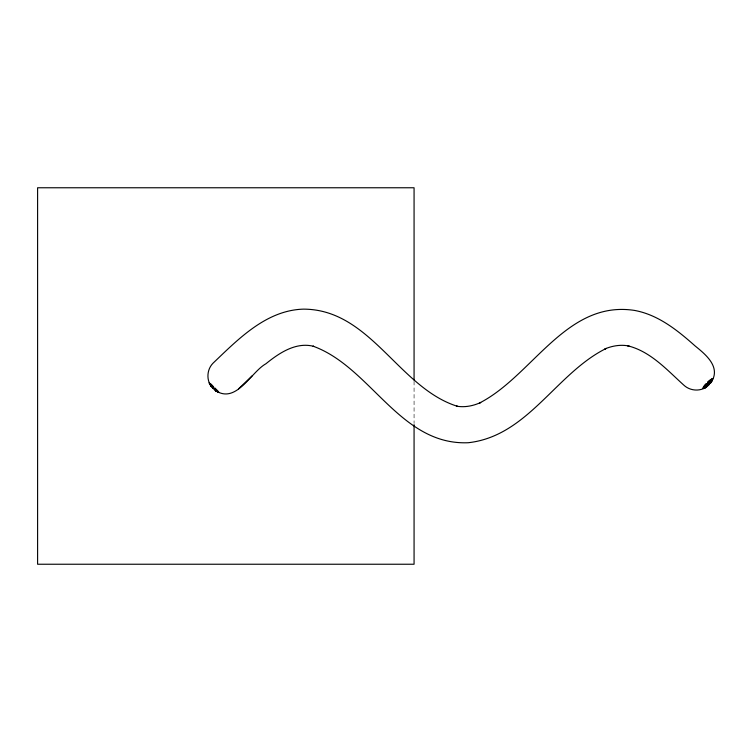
<?xml version="1.0" encoding="UTF-8"?>
<svg xmlns="http://www.w3.org/2000/svg" width="752" height="752" viewBox="0 0 752 752"><rect width="100%" height="100%" fill="white"/><g stroke="black" fill="none" stroke-linecap="round" stroke-linejoin="round"><path stroke-width="0.56" stroke-dasharray="3.76 2.82" d="M414.07 381.273L414.07 423.498"/><path stroke-width="1.13" d="M712.783 379.469C719.41 365.378 704.558 353.637 695.13 345.967C677.59 330.372 658.15 314.674 634.378 310.397C566.059 300.001 532.557 376 479.456 403.044L480.735 402.461C473.187 405.958 464.717 407.612 456.455 406.155L457.442 406.315C398.654 387.863 370.501 309.175 303.347 309.138C266.133 310.275 238.215 339.199 213.042 363.178C207.091 369.157 206.217 379.252 211.058 386.161L209.902 383.802L212.308 387.6L212.863 387.045L212.769 388.07L213.812 388.004L213.248 388.558L214.762 388.944L214.207 389.498L216.567 390.655L215.053 390.269C236.156 404.802 250.707 372.202 265.888 363.789C279.03 353.139 295.79 341.756 313.631 346.324L313.039 346.174C370.905 367.051 399.914 445.532 468.205 442.731C527.819 436.16 556.076 373.227 606.244 348.43L604.928 348.909C612.504 345.76 620.964 344.341 629.076 346.061L627.61 345.76C650.452 351.325 666.921 369.862 683.671 385.005C689.763 390.899 700.027 391.867 706.833 386.65L704.417 388.201L708.628 385.278L712.764 378.717L710.725 382.9L712.05 380.85L708.901 384.592M711.091 381.809L712.473 378.613L710.941 381.762L712.012 378.707L710.386 381.95L710.631 379.44L710.001 382.176L709.775 380.051L709.089 382.881L708.835 380.803L708.591 383.313L707.867 381.668L708.102 383.793L705.968 383.567L707.623 384.281L705.113 384.535L707.19 384.78L704.37 385.475L706.805 385.259L703.759 386.34L706.26 386.086L703.308 387.092L706.119 386.396L703.026 387.722L706.081 386.641L703.035 388.474L706.128 386.782L703.327 388.577L706.278 386.838L703.797 388.483M238.534 388.85L252.089 375.906M217.995 391.914L215.645 390.758L218.841 392.525M215.89 390.88L218.964 392.403L215.768 390.636L218.353 391.557L215.561 390.373L217.798 390.899L215.279 390.044L217.102 390.128L214.922 389.639L216.294 389.254L214.057 388.718L215.392 388.314L213.577 388.239L213.493 386.415L213.089 387.75L212.562 385.522L212.167 386.885L211.697 384.704L211.773 386.528L210.917 384.009L211.444 386.237L210.259 383.445L211.18 386.039L209.263 382.806L213.173 388.643M209.291 382.956L210.936 385.908M414.07 380.108L414.07 187.765L37.6 187.765L37.6 564.235L414.07 564.235L414.07 424.673"/></g></svg>
